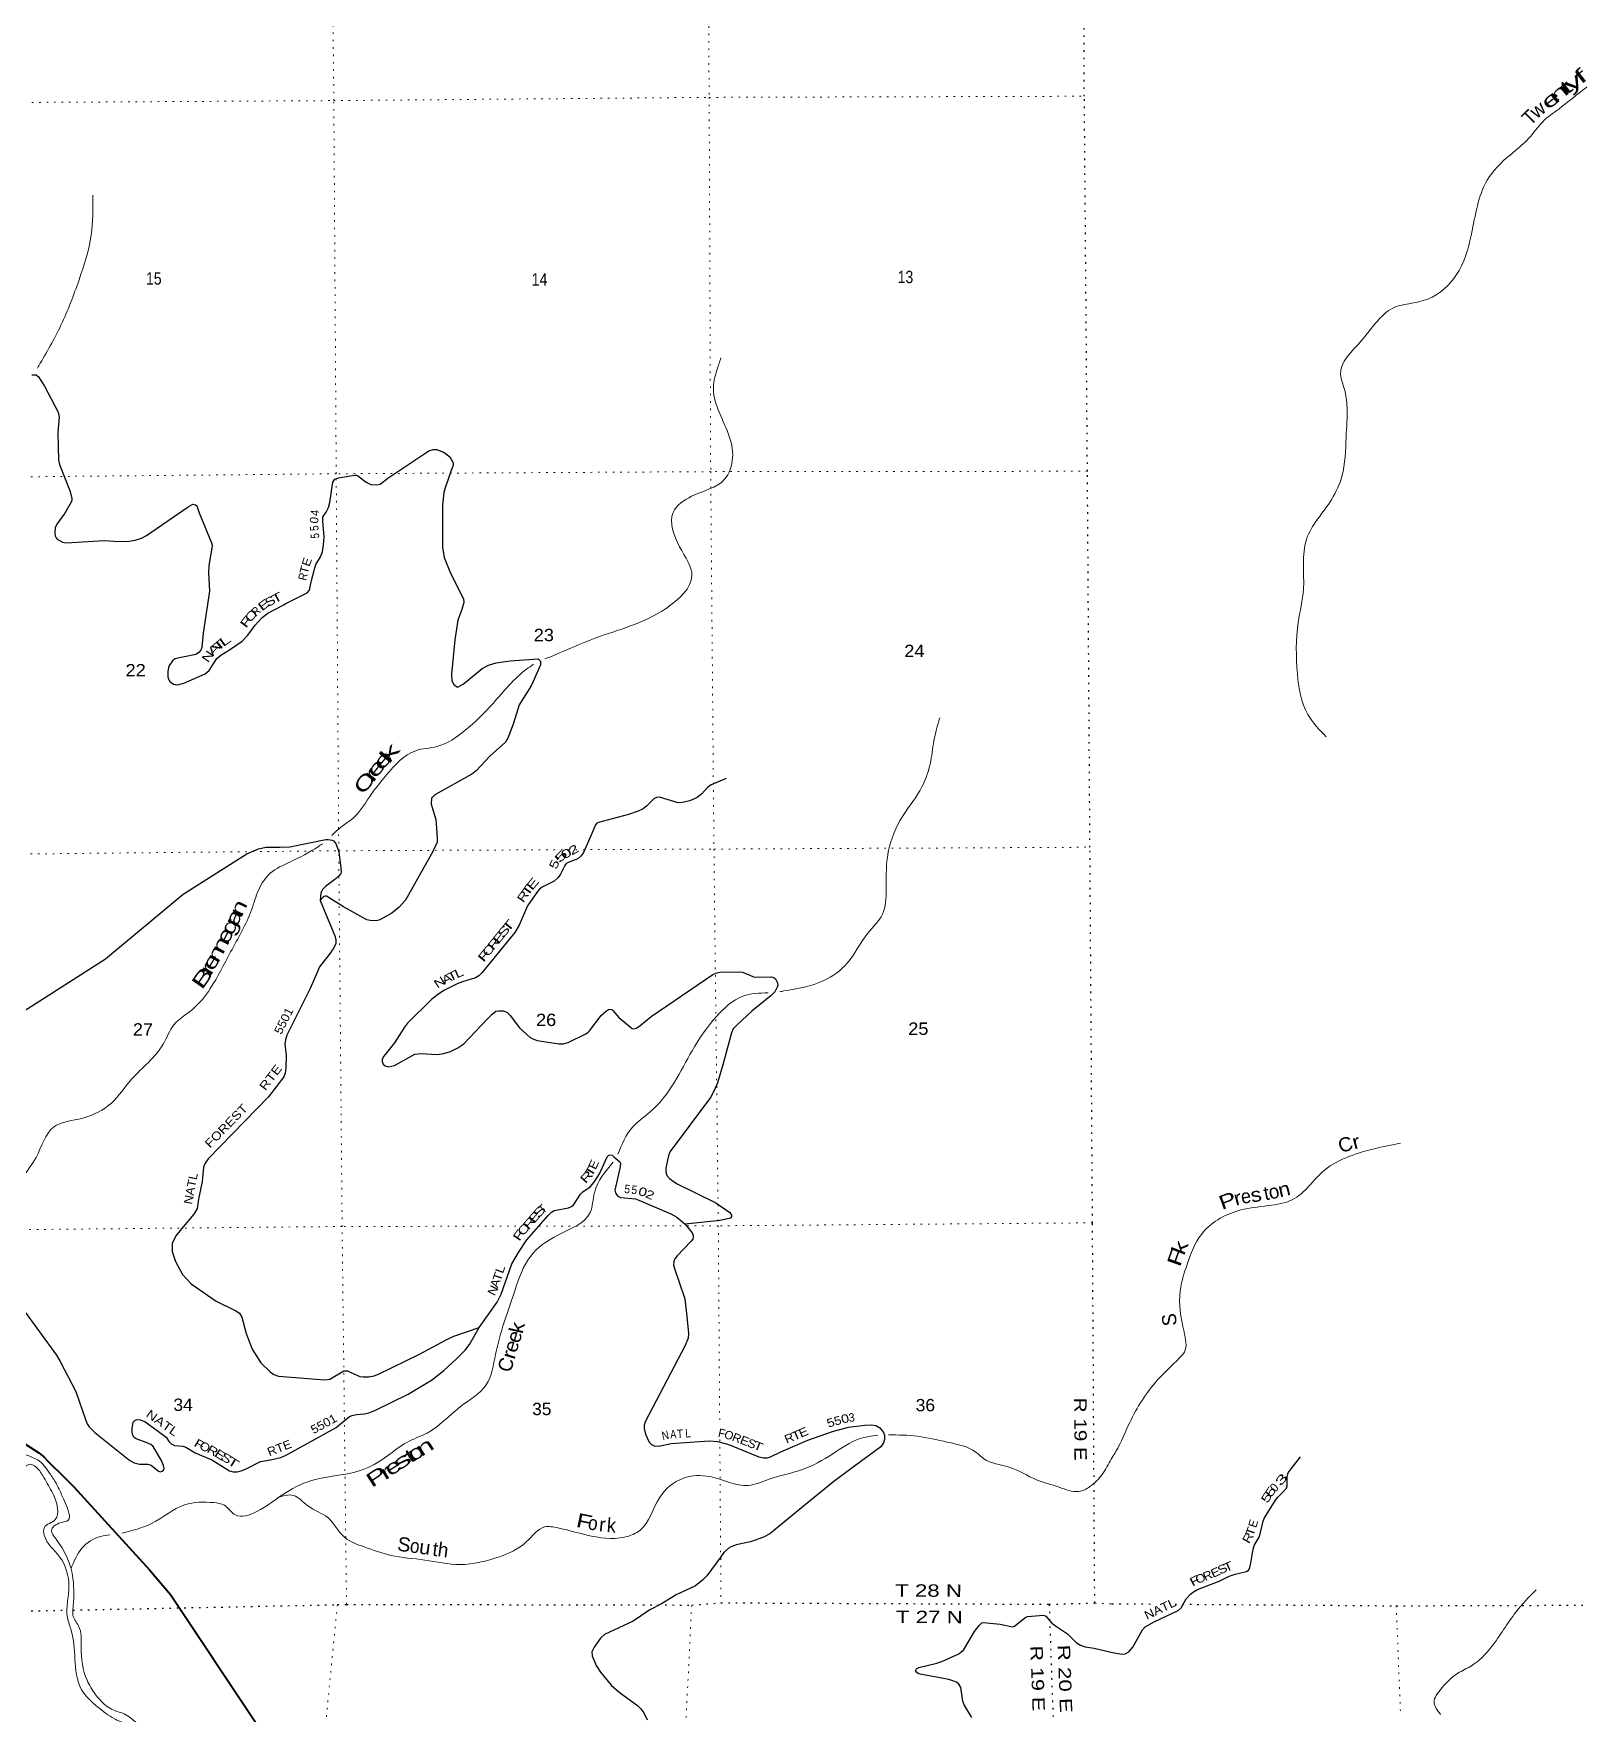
# Model space of a CAD drawing. Header units: feet. Extents: x -3 to 248627, y 0 to 184934.
# Drawn here: x 139151 to 161057, y 138218 to 162032 of the extents above; entities that cross this region are included whole.
import ezdxf
from ezdxf.enums import TextEntityAlignment as Align

# ---------------------------------------------------------------- set-up
doc = ezdxf.new("R2010")
doc.units = ezdxf.units.FT
doc.header["$LTSCALE"] = 70
doc.linetypes.add('DOTTED', pattern=[1.5, 0.3, -1.2])
for name, color, linetype, lineweight in [('26', 7, 'Continuous', 40), ('29', 7, 'Continuous', 25), ('30', 7, 'Continuous', 35), ('39', 7, 'Continuous', 13), ('6', 7, 'DOTTED', 25), ('7', 7, 'DOTTED', 13)]:
    doc.layers.add(name, color=color, linetype=linetype, lineweight=lineweight)
doc.layers.add('41', color=7, linetype='Continuous')

msp = doc.modelspace()

# ---------------------------------------------------------------- linework, layer by layer
at = {"layer": '26'}
msp.add_lwpolyline([(139014.43, 142059.74), (139225.29, 141925.79), (139295.22, 141868.53), (139358.47, 141800.44), (139578.15, 141582.25), (139719.66, 141440.13), (140792.29, 140268.52), (141091.13, 139918.86), (142294.03, 138107.56)], dxfattribs=at)
at = {"layer": '29'}
for points in [[(139127.9, 157197.73), (139187.76, 157196.57), (139218.42, 157170.81), (139304.3, 157035.13), (139497.31, 156669.43), (139512.33, 156598.36), (139496.92, 156383.58), (139504.01, 155987.65), (139516.71, 155928.91), (139669.85, 155546.55), (139695.42, 155447.73), (139695.42, 155422.75), (139685.79, 155395.8), (139591.6, 155237.47), (139479.04, 155079.92), (139457.98, 155028.26), (139451.3, 154952.23), (139456.85, 154916.14), (139470.72, 154886.99), (139487.36, 154868.95), (139526.2, 154843.97), (139559.49, 154827.31), (139616.97, 154817.1), (140149.62, 154848.69), (140358.2, 154835.49), (140505.47, 154842.58), (140591.46, 154856.46), (140678.21, 154884.24), (140752.36, 154920.31), (141339.9, 155328.29), (141407.05, 155367.24), (141443.73, 155357.92), (141462.54, 155339.48), (141499.31, 155241.94), (141673.38, 154816.21), (141681.69, 154784.29), (141677.99, 154741.18), (141634.54, 154496.98), (141628.28, 154394.24), (141643.64, 154130.75), (141552.96, 153537.65), (141533.5, 153334.06), (141523.57, 153296.38), (141498.6, 153268.62), (141459.76, 153240.86), (141428.61, 153229.93), (141150.77, 153173.72), (141118.55, 153146.48), (141067.9, 153071.91), (141051.97, 152999.35), (141051.8, 152918.69), (141063.07, 152885.54), (141082.48, 152852.23), (141135.3, 152813.17), (141190.67, 152805.04), (141281.41, 152827.28), (141582.32, 152960.32), (141637.31, 153010.46), (141749.9, 153178.05), (141803.76, 153224.2), (141926.69, 153301.3), (142107.49, 153424.61), (142186.58, 153508.74), (142292.97, 153652.65), (142391.87, 153758.57), (142471.2, 153820.21), (142695.35, 153940.34)], [(142695.35, 153940.34), (142718.02, 153952.49), (143028.66, 154107.8), (143060.42, 154145.81), (143071.52, 154193), (143088.56, 154283.77), (143130.6, 154445.4), (143151.97, 154512.23), (143216.59, 154617.71), (143243.51, 154691.28), (143260.16, 154788.44), (143269.07, 154904.29), (143250.26, 155123.45), (143251.84, 155179.85), (143265.7, 155206.22), (143298.74, 155250.95), (143332.29, 155318.64), (143349.13, 155386.53), (143391.51, 155679.01), (143421.05, 155716.99), (143470.91, 155738.49), (143696.86, 155777.88), (143726.21, 155776.67), (143748.4, 155766.96), (143866.46, 155677.58), (143931.49, 155644.82), (144009.23, 155639.31), (144064.65, 155650.37), (144170.37, 155732.15), (144754.64, 156118.75), (144813.66, 156138.93), (144863.59, 156138.93), (144971.33, 156097.62), (145052.23, 156033.45), (145097.44, 155950.41), (145096.62, 155916.86), (145064.91, 155829.18), (144981.66, 155598.53), (144963.46, 155528.23), (144946.68, 155354.47), (144948.27, 154754.6), (144969.01, 154609.39), (145061.1, 154389.8), (145242.06, 154025.96), (145246.43, 153970.93), (145221.94, 153874.7), (145163.74, 153722.91), (145121.2, 153442.5), (145075.28, 152954.71), (145079.98, 152863.32), (145105.19, 152808.17), (145157.66, 152774.49), (145237.38, 152814.04), (145507.09, 153037.23), (145595.97, 153085.4), (145706.94, 153118.71), (145906.48, 153147.48), (146302.91, 153175.15), (146333.89, 153140.92), (146334.09, 153087.02), (146230.5, 152850.65)], [(146230.5, 152850.65), (146203.6, 152789.28), (146032.65, 152521.17), (145953.77, 152262.4), (145878.93, 152061.07), (145840.95, 151993.09), (145619, 151796.75), (145421.26, 151586.64), (145362.94, 151539.2), (144838.42, 151246.36), (144791.47, 151197.76), (144785.95, 151116.79), (144850.84, 150898.28), (144872.16, 150638.89), (144869.15, 150575.95), (144810.5, 150444.78), (144420.45, 149754.91), (144330.97, 149654.33), (144226.4, 149571.02), (144059.11, 149476.67), (144023.53, 149464.72), (143964.79, 149460.02), (143921.84, 149464.72), (143874.88, 149477.55), (143543.92, 149660.14), (143317.66, 149803.93), (143300.64, 149809.74), (143282.95, 149810.85), (143268.58, 149807.53), (143254.61, 149798.68), (143212.13, 149750.12)], [(148967.64, 151477.1), (148753.07, 151386.64), (148700.74, 151348.57), (148622.69, 151258.95), (148556.21, 151209.66), (148450.69, 151161.79), (148342.72, 151136.23), (148284.24, 151134.03), (148023.48, 151211.76), (147977.07, 151209.63), (147943.03, 151192.33), (147842.33, 151088.99), (147787.67, 151050.75), (147718.32, 151014.66), (147583.34, 150968.61), (147155.92, 150855.96), (147132.98, 150845.33), (147113.56, 150823.12), (147046.12, 150665.2), (146944.34, 150427.54), (146911.05, 150383.13), (146863.86, 150340.57), (146725.18, 150288.74), (146700.21, 150274.86), (146680.68, 150247.43), (146619.76, 150122.19), (146582.72, 150070.93), (146528.22, 150025.03), (146359.95, 149938.99), (146322.93, 149908.44), (146292.42, 149877.9), (146152.89, 149674.4), (146031.64, 149399.05), (145969.29, 149297.42), (145501.78, 148723.1), (145460.17, 148681.46), (145412.31, 148655.54), (145229.92, 148598.18), (145154.89, 148569.41), (144966.37, 148474.64), (144874.83, 148414.97), (144788.98, 148346.9), (144450.38, 148013.83), (144405.18, 147955.04), (144267.71, 147733.7), (144113.8, 147544.34), (144092.51, 147503.06), (144092.51, 147469.75), (144106.39, 147430.88), (144135.6, 147405.74), (144178.51, 147394.8), (144222.9, 147400.35), (144267.76, 147413.63), (144552.31, 147572.6), (144641.79, 147583.56), (144864.97, 147568.91), (144966.37, 147583.56), (145057.91, 147611.32), (145163.33, 147661.29), (145247.85, 147717.18), (145407.98, 147890.52), (145587.75, 148077.49)], [(138832.79, 148066.51), (140172.58, 148924.64), (141273.2, 149837.81), (142171.71, 150411.99), (142339.14, 150482.77), (142444.57, 150506.55), (142645.49, 150503.14), (142783.02, 150512.1), (143290.69, 150613.11), (143327.44, 150613.31), (143382.23, 150606.48), (143403.44, 150595.42), (143432.34, 150558.41), (143475.92, 150440.25), (143511.42, 150168.99), (143511.76, 150151.44), (143504.29, 150134.57), (143477.49, 150097.26), (143440.65, 150061.31), (143289.8, 149946.47), (143245.37, 149903.74), (143231, 149878.31), (143220.85, 149852.91), (143212.13, 149750.12)], [(143212.13, 149750.12), (143418.87, 149249.75), (143432.22, 149194.91), (143432.22, 149133.84), (143398.93, 149067.22), (143342.09, 148982.96), (143204.74, 148811.83), (143163.05, 148720.78), (143069.61, 148504.08), (142738.69, 147840.25), (142722.04, 147776.41), (142712.89, 147714.02), (142728.96, 147553.2), (142727.59, 147379.44), (142716.49, 147304.5), (142696.69, 147252.8), (142477.89, 146965.91), (141623.48, 146091.41), (141584.65, 146030.34), (141560.64, 145972.76), (141539.17, 145769.15), (141490.27, 145516.84), (141468.13, 145383.55), (141422.79, 145306.54), (141247.08, 145098.76), (141168.52, 145000.47), (141115.44, 144891.59), (141113.04, 144778.39), (141160.78, 144634.55), (141262.85, 144450.83), (141383.22, 144317.59), (141739.04, 144070.92), (142017.41, 143937.28), (142067.34, 143903.97), (142100.59, 143846.48), (142163.66, 143613.85), (142250.43, 143393.19), (142373.31, 143200.07), (142505.65, 143073.97), (142555.59, 143035.1), (142624.17, 143012.34), (143276.86, 142957.38), (143348.16, 142968.09), (143548.73, 143087.85), (143598.66, 143087.85), (143635.46, 143068.72), (143776.55, 143004.26), (143820.59, 142999.02), (143903.82, 142999.02), (143975.95, 143015.68), (144040.64, 143038.14), (144622.22, 143320.03), (145007.92, 143532), (145105.93, 143576.4), (145465.1, 143698.16)], [(145587.75, 148077.49), (145649.28, 148141.49), (145701.51, 148181.78), (145745.89, 148187.33), (145804.15, 148184.56), (145857.37, 148166.54), (145906.79, 148120.71), (146036.52, 147945.59), (146186.52, 147810.8), (146225.82, 147790.37), (146289.62, 147768.16), (146596.48, 147719.89), (146655.81, 147719.58), (146725.16, 147739.01), (146975.45, 147860.06), (147010.89, 147886.13), (147030.31, 147902.79), (147192.61, 148118.74), (147268.89, 148188.71), (147296.63, 148205.37), (147319.72, 148209.09), (147343.79, 148205.37), (147360.43, 148191.49), (147443.44, 148092.05), (147635.77, 147937.71), (147665.59, 147933.32), (147690.56, 147938.88), (147741.53, 147973.41), (147904.19, 148104.51), (148776.37, 148700.47), (148819.61, 148721.69), (148875.1, 148732.79), (149140.59, 148739.77), (149199.67, 148732.79), (149303.5, 148693.73), (149355.02, 148668.95), (149392.04, 148664.77), (149608.4, 148669.8), (149640.76, 148657.84), (149665.72, 148638.41), (149695.68, 148582.45), (149696.24, 148541.25), (149676.82, 148494.06), (149654.63, 148457.97), (149603.78, 148402), (149328.03, 148180.75), (149121.99, 147990.22), (149066.51, 147929.14), (149039.31, 147876.78), (148920.82, 147422.19), (148841.8, 147164.36), (148797.41, 147056.1), (148744.34, 146958.74), (148170.88, 146193.84), (148148.26, 146138.65), (148109.42, 145955.43), (148110.41, 145905.13), (148123.28, 145854.1), (148162.12, 145809.69), (148260.82, 145738.13), (148817.38, 145464.07), (149019.47, 145330.01), (149041.52, 145293.36), (149041.52, 145271.15), (149026.53, 145247.57), (148880.65, 145215.34), (148384.05, 145164.27)], [(145465.1, 143698.16), (145721.06, 144058.04), (145779.13, 144173.25), (145926.58, 144602.42), (146023.25, 144761.75), (146142.71, 144941.61), (146439.37, 145283.63), (146489.31, 145332.22), (146528.21, 145357.65), (146730.14, 145394.69), (146775.04, 145412.72), (146808.33, 145443.25), (146848.93, 145509.08), (146902.01, 145590.34), (146935.94, 145620.92), (147040.96, 145694.94), (147096.84, 145756.94), (147168.92, 145875.89), (147280.09, 146116.99), (147302.13, 146140.02), (147332.64, 146145.57), (147352.06, 146140.02), (147376.27, 146118.33), (147457.48, 146048.41), (147468.58, 146028.98), (147464.23, 145976.63), (147390.27, 145645.46), (147396.45, 145607.04), (147410.32, 145582.05), (147429.74, 145559.84), (147467.74, 145541.87), (147679.41, 145520.98), (147728.74, 145503.24), (148184.05, 145312.31), (148267.53, 145264.21), (148384.05, 145164.27)], [(148384.05, 145164.27), (148486.08, 145040.74), (148500.65, 145008.9), (148500.65, 144978.36), (148495.1, 144953.38), (148467.6, 144917.69), (148269.79, 144713.62), (148239.88, 144673), (148226.01, 144636.92), (148220.46, 144589.73), (148231.94, 144537.96), (148298.55, 144341.61), (148381.68, 144107.25), (148408.89, 143858.01), (148433.98, 143616.8), (148428.52, 143547.36), (148386.06, 143445.02), (147816.61, 142364.12), (147804.35, 142314.84), (147801.58, 142270.43), (147820.86, 142187.04), (147876.48, 142073.33), (147906.99, 142042.8), (147945.17, 142023.7), (148009.64, 142017.82), (148185.24, 142055.23), (148725.36, 142092.77), (148844.19, 142082.55), (148972.26, 142053.9), (149059.45, 142017.11), (149427.22, 141869.31), (149500.38, 141854.16), (149546.51, 141855.43), (149593.67, 141866.53), (149739.81, 141936.01), (150122.46, 142102.4), (150473.07, 142224.63), (150699.26, 142287.59), (150930.81, 142317.63), (151025.13, 142320.4), (151085.7, 142313.11), (151144.42, 142275.99), (151197.2, 142212.01), (151208.22, 142176.05), (151208.22, 142112.21), (151194.35, 142067.79), (151155.69, 142008.11), (150732.78, 141698.24), (150492.59, 141517.74), (150083.98, 141185.93), (149586.15, 140778.39), (149496.58, 140729.78), (149313.08, 140661.85), (149108.2, 140618.74), (149013.51, 140581.17), (148930.66, 140513.26), (148888.95, 140448.58), (148692.08, 140180.14), (148631.05, 140119.07), (148531.39, 140040.99), (148256.51, 139910.33), (148049.66, 139786.66), (147886.46, 139697.82), (147650, 139539.52), (147243.59, 139350.66), (147182.95, 139300.16), (147093.58, 139169.41), (147060.89, 139105.85), (147065.06, 139048.23), (147121.92, 138911.53), (147182.95, 138815.76), (147338.31, 138632.55), (147410.43, 138567.31), (147468.53, 138520.41), (147709.23, 138344.6), (147757.2, 138296.66), (147798.74, 138239.16), (147844.62, 138143.41)], [(138994.91, 143970.23), (139474.24, 143306.57), (139526.23, 143218.3), (139751.31, 142791.08), (139886.57, 142396.39), (139911.84, 142332.77), (139939.58, 142293.91), (139970.1, 142257.82), (140017.17, 142211), (140513.18, 141813.31), (140577.64, 141784.53), (140654.06, 141764.95), (140771.83, 141762.32), (140816.61, 141747.08), (140919.89, 141661.96), (140949.37, 141656.83), (140971.56, 141662.38), (140990.98, 141679.04), (140999.55, 141701.32), (140993.76, 141745.66), (140964.04, 141815.57), (140847.31, 142013.23), (140813.44, 142039.91), (140748.39, 142070.23), (140605.47, 142120.57), (140572.09, 142148.17), (140552.67, 142189.81), (140547.12, 142223.12), (140547.51, 142266.72), (140560.99, 142356.37), (140586.1, 142384.01), (140616.48, 142398.01), (140660.86, 142392.46), (140726.61, 142365.84), (140993.76, 142175.93), (141028, 142144.59), (141074.21, 142078.78), (141099.3, 142052.98), (141149.11, 142028.81), (141268.06, 142019.1), (141307.23, 142003.83), (141441.59, 141924.9), (141679.35, 141823.54), (141925.87, 141669.33), (141978.1, 141652.57), (142036.83, 141655.45), (142095.09, 141669.33), (142171.86, 141701.58), (142366.99, 141800.93), (142508.58, 141823.39), (142648.83, 141857.2), (142719.27, 141885.85), (143439.01, 142282.91), (143501.57, 142334.16), (143626.41, 142436.87), (143665.25, 142453.53), (143729.26, 142466.12), (143842.79, 142478.51), (143901.05, 142492.39), (143989.01, 142526.11), (144461.06, 142754.13), (144788.78, 142951.81), (144965.82, 143089.3), (145143.86, 143257.16), (145268.7, 143379.31), (145327.86, 143458.71), (145465.1, 143698.16)], [(154440.51, 139094.85), (154573.46, 139072.12), (154619.9, 139075.06), (154671.35, 139103.42), (154727.46, 139170.31), (154864.14, 139416.62), (154905.22, 139458.51), (155033.67, 139530.39), (155372.94, 139692.53), (155414.95, 139726.02), (155486.25, 139857.24), (155546.97, 139923.82), (155587.76, 139953.75), (155647.67, 139987.05), (155951.34, 140103.72), (156095.07, 140177.09), (156180.57, 140206.81), (156338.96, 140245.09), (156370.92, 140268.04), (156387.24, 140300.69), (156408.18, 140388.36), (156433.17, 140561.51), (156449.78, 140610.9), (156518.27, 140729.03), (156539.52, 140793.21), (156576.97, 140956.71), (156596.63, 141005.45), (156748.91, 141251.72), (156789.16, 141300.07), (156854.85, 141364.87), (156906.63, 141423.15), (156916.38, 141455.8), (156915.57, 141590.56), (156931.1, 141640.83), (156972.99, 141699.56), (157104.14, 141867.38)], [(152448.07, 138174.19), (152338.22, 138354.84), (152317.89, 138406.32), (152291.06, 138597.76), (152262.4, 138645.06), (152229.11, 138672.82), (152179.18, 138695.02), (152121.25, 138714.16), (151691.44, 138790.7), (151663.19, 138814.39), (151650.78, 138836.43), (151663.19, 138861.58), (151696.27, 138883.37), (151950.02, 138943.27), (152023.83, 138967.07), (152262.4, 139078.1), (152298.47, 139103.09), (152328.4, 139129.73), (152487.38, 139393.64), (152550.91, 139477.84), (152589.75, 139513.93), (152612.05, 139518.17), (152848.78, 139497.32), (153025.29, 139458.41), (153053.56, 139467.97), (153200.06, 139586.1), (153238.18, 139605.42), (153463.6, 139622.19), (153485.8, 139615.25), (153494.12, 139609.7), (153582.9, 139512.54), (153648.8, 139462.19), (153802.4, 139359.65), (153929.66, 139232.17), (153988.82, 139197.18), (154054.5, 139173.88), (154179.73, 139155.56), (154440.51, 139094.85)]]:
    msp.add_lwpolyline(points, dxfattribs=at)
at = {"layer": '39'}
for points in [[(174965.29, 168679.01), (175004.21, 168628.97), (175176.08, 167693.08), (175387.37, 166863.74), (175580.88, 166460.33), (175701.86, 166065.7), (175968.81, 165546.57), (176143.38, 164872.96), (176218.57, 164145.83), (175991.63, 163266.25), (175598.86, 162735.33), (175086.86, 162183.37), (174803.13, 161859.23), (174320.21, 161387.7), (173575.62, 160971.17), (173060.43, 160695.67), (172495.53, 160684.99), (172280.55, 160572.06), (171790.16, 160354.84), (171375.19, 160213.57), (170799.73, 160156.58), (170449.98, 160274.97), (169564.15, 160634.63), (168997.95, 160888.29), (168899.12, 160889.24), (168671.85, 160758.27), (168189.47, 160534.92), (167764.96, 160641.93), (167404.37, 160687.79), (166793.41, 160514.11), (166382.39, 160169.01), (166095.19, 159899.38), (165721.86, 159882.81), (165355.55, 159961.01), (164760.38, 160144.33), (164529.54, 160253.5), (164153.3, 160345.92), (163793.67, 160484.59), (163382.95, 160559.18), (163071.52, 160677.2), (162624.84, 161175.88), (162321.79, 161519.81), (161961.47, 161591.9), (161163.44, 161272.73), (160764.89, 160963.83), (160539.14, 160784.41), (160336.96, 160544.23), (160123.18, 160352.59), (159774.56, 159994.77), (159538.87, 159244.42), (159353.49, 158677.19), (158970.35, 158297.52), (158709.31, 158217.31), (158450.52, 158159.28), (157973.64, 157687.69), (157672.13, 157204.32), (157728.43, 156991.91), (157764.15, 156739.34), (157751.68, 156313.71), (157691.51, 155761.42), (157546.93, 155433.92), (157188.03, 154862.32), (157146.55, 154166.58), (157073.01, 153687.06), (157061.49, 152962.79), (157208.83, 152386.29), (157469.77, 152066.98)], [(139207.21, 157293.94), (139225.44, 157325.47), (139539.05, 157901.65), (139796.07, 158544.23), (139966.36, 159176.43), (139991.56, 159741.55)], [(146397.13, 153172.31), (146532.58, 153227.15), (147109.02, 153467.2), (148114.76, 153888.29), (148481.02, 154353.66), (148306.81, 154760.71), (148215.16, 155246.74), (148476.95, 155477.66), (148942.45, 155717.34), (149056.87, 156020.43), (148853.93, 156701.83), (148784.75, 157032.55), (148834.75, 157264.78), (148890.91, 157438.52)], [(123470.61, 153280.82), (123677.33, 153293.98), (123840.84, 153219.86), (123889.42, 153125.18), (123915.91, 152981.99), (124071.38, 152893.72), (124373.93, 152894.73), (124575.64, 152895.41), (124672.52, 152861.42), (124876.56, 152684.52), (125114.86, 152523.88), (125260.34, 152387.14), (125422.35, 152032.52), (125561.88, 151835.22), (125727.43, 151753.04), (126002.04, 151592.52), (126119.24, 151475.87), (126210.25, 151340.97), (126315.26, 151274.72), (126610.06, 151102.16), (126943.48, 150768.29), (127068.72, 150669.83), (127195.84, 150646.04), (127462.24, 150562.17), (127809.45, 150405.93), (128142.69, 150174.98), (128492.12, 149907.75), (128730.28, 149829.85), (128924.04, 149759.87), (129136.09, 149615.28), (129419, 149327.65), (129689.65, 149128.78), (129869.28, 149064.8), (130032.63, 149081.49), (130169.9, 149021.41), (130384.12, 148796.11), (130406.62, 148622.64), (130495.52, 148540.2), (130528.12, 148358.69), (130512.39, 148136.66), (130567.04, 148031.91), (130714.38, 147977.91), (130910.43, 147760.63), (130993.18, 147730.63), (131301.64, 147814.4), (131479.05, 147863.43), (131606.16, 147843.67), (131902.58, 147889.06), (132195.01, 147912.24), (132403.03, 147871.35), (132529.03, 147802.79), (132629.44, 147491.93), (132852.32, 146939.75), (133228.41, 146436.51), (133549.53, 146209.55), (133854.09, 146216.62), (134255.22, 146361.24), (134535.77, 146259.26), (134663.3, 146009.45), (134954.57, 145564.45), (135126.15, 145488.34), (135203.19, 145272.68), (135256.11, 145010.51), (135320.88, 144891.67), (135486.45, 144797.38), (135686.31, 144701.18), (136001.12, 144617.48), (136086.05, 144496.68), (136068.3, 144278.68), (136110.88, 144153.71), (136379.37, 144031.51), (136785.15, 143839.14), (136785.4, 143699.9), (136747.31, 143570.62), (136767.72, 143441.54), (136880.82, 143363.21), (137017.95, 143377.8), (137135.11, 143283.34), (137397.82, 143009.78), (137850.25, 142676.3), (138492.68, 142121.48), (138761.62, 141747.04), (138808.13, 141686.65), (138866.55, 141727.21), (138938.94, 141846.51), (139011.47, 141895.19), (139125.55, 141863.6), (139209.56, 141823.79), (139377.56, 141638.02), (139470.41, 141492.06), (139549.03, 141327.91)], [(143375.36, 150668.38), (143517.49, 150797.5), (143674.61, 150911.03), (143906.02, 151210.47), (144149.51, 151526.09), (144566.41, 151872.56), (144870.88, 151932.1), (145261.77, 152157.4), (145666.49, 152546.21), (146137.6, 153028.07), (146236.87, 153096.22)], [(140445.29, 138092.85), (140297.08, 138156.11), (140062.86, 138322.86), (139832.41, 138568.25), (139736.81, 139005.83), (139685.66, 139405.22), (139630.86, 139590.69), (139630.48, 139798.55), (139652.24, 140034.72), (139520.37, 140452.01), (139301.98, 140755.99), (139303.79, 140866.99), (139458.9, 140978.5), (139490.89, 141133.99), (139407.75, 141375.87), (139280.3, 141602.64), (139183.03, 141726.48), (139106.51, 141762.32), (138955.45, 141640.73), (138800.27, 141569.58), (138650.9, 141627.61), (138579.97, 141811.01), (138416.25, 142000.15), (137666.81, 142611.11), (137212.28, 142997.05), (137141.46, 143119.91), (137068.77, 143162.04), (136838.7, 143227.87), (136660.84, 143429.07), (136650.46, 143590.47), (136672.32, 143772.17), (136530.97, 143854.43), (136191.9, 143968.32), (135965.61, 144177.44), (135977.37, 144369.19), (135910.52, 144524.35), (135700.67, 144570.06), (135496.76, 144670.28), (135226.17, 144836.87), (135185.65, 144937.63), (135126.77, 145151.34), (134973.08, 145364.73), (134815.48, 145513.54), (134675.82, 145779.45), (134463.39, 146135.92), (134311.93, 146234.29), (134057.9, 146166.85), (133886.62, 146073.45), (133648.6, 146082.74), (133323.59, 146228.97), (132929.62, 146582.82), (132686.74, 147038.07), (132530.46, 147574.34), (132479.75, 147727.53), (132435.29, 147777.83), (132209.32, 147811.38), (131697.07, 147763.26), (131273.68, 147658.92), (130967.19, 147603.41), (130765.18, 147772.25), (130415.87, 147972.88), (130357.03, 148164.39), (130388.87, 148400.6), (130314.04, 148509.32), (130255.21, 148694.78), (130238.89, 148793.61), (130119.66, 148916.31), (130022.9, 148885.72), (129920.12, 148836.94), (129726.19, 148999.75), (129399.04, 149210.54), (129261.64, 149345.29), (129101.99, 149512.25), (128799.14, 149674.69), (128560.94, 149776.81), (127934.88, 150204.55), (127419.99, 150503.51), (127046.73, 150560.78), (126800.26, 150777.9), (126414.37, 151123.71), (126153.94, 151249.97), (126081.12, 151362.73), (125933.62, 151507.53), (125584.41, 151649.64), (125406.68, 151774.16), (125276.96, 152118.81), (125191.92, 152302.16), (125040.34, 152467.13), (124808.19, 152569.27), (124717.15, 152718.3), (124575.93, 152735.99)], [(149728.05, 148458.01), (149782.63, 148467.49), (150349.15, 148614.68), (150681.51, 148864.01), (150975.23, 149288.77), (151180.48, 149555.83), (151234.31, 149905.12), (151251.62, 150365.28), (151432.21, 150886.53), (151715.83, 151315.29), (151856.36, 151683.03), (151910.22, 152012.15), (151992.32, 152337.32)], [(138378.26, 145140.02), (138680.67, 145221.75), (138823.3, 145541.07), (139185.34, 146109.34), (139434.67, 146537.98), (139849.95, 146666.51), (140252.97, 146879.74), (140540.79, 147217.71), (140987.67, 147713.61), (141140.47, 147988.57), (141412.36, 148215.5), (141653.88, 148500.84), (141943.39, 149020.43), (142238.81, 149616.73), (142341.16, 149901.61), (142506.13, 150136.25), (142784.2, 150294.58), (143183.18, 150511.84), (143245.75, 150554.31)], [(147432.52, 146155.61), (147637.99, 146537.17), (147887.71, 146753.93), (148233.87, 147176.85), (148483.18, 147621.64), (148827.21, 148105.09), (149201.86, 148392.9), (149562.11, 148442.5)], [(158523.74, 146312.16), (157791.58, 146121.5), (157446.68, 145929.11), (156988.5, 145509.8), (156650.78, 145426.3), (156224.44, 145355.76), (155700.55, 145019.82), (155498.47, 144594), (155399.82, 144221.67), (155454.3, 143638), (155459.41, 143351.43), (155392, 143269.35), (155076.06, 142951.57), (154684.6, 142352.04), (154527.79, 142012.55), (154423.12, 141835.94)], [(140402.27, 140787.33), (140822.53, 140922.52), (141294.03, 141188.45), (141703.44, 141218.07), (141854.78, 141182.26), (142010.35, 141043.54), (142306.77, 141088.92), (142729.85, 141362.77), (143147.04, 141547.8), (143780.17, 141673.01), (144165.04, 141880.14), (144439.01, 142072.76), (144729.23, 142204.9), (145194.49, 142573.73), (145565.05, 142889.78), (145697.4, 143318.04), (145970.08, 144220.99), (146191.06, 144708.07), (146587.87, 145012.09), (147039.11, 145330.43), (147099.11, 145611.13), (147366.29, 146042.51)], [(142600.44, 141285.6), (142834.81, 141320.74), (143038.8, 141172.09), (143319.48, 141005.54), (143560.01, 140725.84), (143836.59, 140591.56), (144214, 140471.74), (144694.18, 140404.74), (145192.5, 140341.83), (145755.06, 140452.68), (146133.88, 140661.8), (146395.71, 140874.57), (146581.3, 140861.06), (146992.96, 140759.52), (147527.54, 140729.02), (147749.23, 140828.64), (148020.69, 141287.64), (148359.06, 141563.22), (148738.22, 141586.68), (149277, 141461.35), (149575.36, 141551.14), (150035, 141683.85), (150478.34, 141911.34), (150851.11, 142120.44), (151116.34, 142175.63)], [(151265.95, 142178.45), (151678.03, 142159.53), (152097.72, 142076.18), (152507.45, 141930.24), (152616.54, 141839.79), (152975.78, 141721.93), (153365.4, 141541.62), (153684.28, 141437.75), (153962.75, 141376.12), (154121.97, 141445.27), (154295.12, 141619.39), (154423.12, 141835.94)], [(139549.03, 141327.91), (139601.7, 141207.01), (139640.45, 140969.01), (139533.61, 140934.35), (139404.73, 140818.89), (139459.38, 140716.16), (139708.51, 140145.9), (139709.34, 139691.86), (139709.46, 139625.26), (139788.4, 139472.16), (139825.26, 139169.58), (139908.81, 138701.69), (140026.16, 138504.32), (140296.86, 138273.16), (140434.11, 138225.18), (140611.09, 138097.27)], [(139683.74, 140289.67), (139834.81, 140572.12), (140104.79, 140740.52), (140229.5, 140760.87)], [(159089.5, 138218.31), (158998.56, 138387.78), (159101.45, 138584.52), (159333.63, 138800.2), (159528.38, 138907.28), (159807.45, 139170.93), (160157.49, 139665.94), (160443.17, 139984)]]:
    msp.add_spline(points, degree=3, dxfattribs=at)
at = {"layer": '6'}
for p, q in [((153542.07, 139778.48), (153597.84, 138182.03)), ((154431.78, 139786.24), (155013.13, 139782.02))]:
    msp.add_line(p, q, dxfattribs=at)
for points in [[(154189.51, 139796.79), (154157.53, 145182.71), (154121.62, 150504.03), (154085.71, 155831.41), (154041.76, 161144.64), (154026, 166476.12), (154007.75, 169858.21)], [(139711.3, 139696.27), (143456.86, 139773), (143585.94, 139777.47), (148477.3, 139767.6), (148892.75, 139799.26), (153542.07, 139778.48), (154189.51, 139796.79), (154431.78, 139786.24)], [(155327.35, 139779.74), (158462.04, 139756.98), (163502.96, 139772.83), (168571.89, 139766.21), (173615.09, 139808.27), (178678.22, 139825.92), (183726.93, 139815.47), (185323.96, 139814.2)], [(123551.13, 139200.4), (126770.76, 139275.25), (127658.17, 139322.61), (132424.21, 139451.56), (132974.82, 139477.62), (138101.82, 139654.19), (138277.28, 139666.89), (139622.95, 139694.46)]]:
    msp.add_lwpolyline(points, dxfattribs=at)
at = {"layer": '7'}
for p, q in [((148876.32, 142111.34), (148892.75, 139799.26)), ((143456.86, 139773), (143292.89, 138113.91)), ((148477.3, 139767.6), (148397.88, 138147.06)), ((158462.04, 139756.98), (158522.19, 138216.25))]:
    msp.add_line(p, q, dxfattribs=at)
for points in [[(148664.67, 169820.16), (148690.98, 166442.13), (148724.85, 161128.87), (148746.6, 155825.66), (148792.64, 150478.14), (148854.79, 145140.75), (148874.84, 142319.18)], [(143585.94, 139777.47), (143523.76, 145131), (143475.75, 150454.3), (143439.81, 155795.8), (143405.99, 161082.83), (143353.98, 166387.95), (143335.71, 169780.14)], [(123431.46, 160949.97), (127479.57, 160991.21), (132784.37, 161008.96), (138077.02, 161050.88), (143405.99, 161082.83), (148724.85, 161128.87), (154041.76, 161144.64)], [(154085.71, 155831.41), (148746.6, 155825.66), (143439.81, 155795.8), (138118.94, 155743.7), (132828.33, 155691.7), (127523.56, 155661.84), (123460.74, 155629.08)], [(135250.28, 150380.45), (138162.96, 150400.2), (143475.75, 150454.3), (148792.64, 150478.14), (154121.62, 150504.03)], [(145987.36, 145135.51), (143523.76, 145131), (138219.03, 145078.95), (135254.7, 145038.52)], [(154157.53, 145182.71), (148854.79, 145140.75), (146279.15, 145136.04)]]:
    msp.add_lwpolyline(points, dxfattribs=at)

# ---------------------------------------------------------------- texts
at = {"layer": '30'}
for s, rotation, width, p in [('4', 84.395, 0.9, (143195.62, 155236.49)), ('5', 94.906, 0.85, (143188.02, 155029.99)), ('5', 94.906, 0.85, (143197.32, 154921.67)), ('E', 70.507, 1.1, (143079.01, 154527.32)), ('R', 75.42, 0.9, (143026.8, 154324.41)), ('T', 75.42, 1.15, (143047.75, 154420.3)), ('T', 28.188, 1.5, (142628.94, 153987.74)), ('O', 49.525, 1.45, (142279.42, 153746.55)), ('E', 37.847, 1.55, (142452.48, 153894.31)), ('S', 30.188, 1.35, (142533.26, 153938.21)), ('F', 53.525, 1.65, (142209.03, 153663.09)), ('T', 40.592, 1.9, (141821.86, 153324.78)), ('L', 36.095, 1.75, (141900.68, 153381.94)), ('N', 56.106, 1.35, (141667.94, 153175.25)), ('A', 49.106, 1.7, (141749.98, 153269.54)), ('2', 29.047, 1.5, (146833.32, 150417.66)), ('5', 64.061, 1.4, (146584.22, 150236.91)), ('5', 45.549, 2.05, (146666.5, 150333.21)), ('0', 29.493, 1.65, (146729.47, 150363.11)), ('E', 51.028, 1.6, (146268.66, 149948.22)), ('R', 55.563, 1.35, (146135.82, 149773.28)), ('T', 55.563, 1.65, (146198.78, 149860.85)), ('E', 50.854, 1.6, (145790.93, 149189.19)), ('S', 50.854, 1.6, (145859.57, 149273.51)), ('T', 50.854, 1.8, (145924.95, 149352.94)), ('O', 50.854, 1.4, (145645.61, 149010.67)), ('R', 50.854, 1.5, (145719, 149100.84)), ('F', 50.854, 1.75, (145579.53, 148931.01)), ('N', 33.098, 1.3, (144936.83, 148540.88)), ('A', 26.689, 1.3, (145034.17, 148587.07)), ('T', 26.689, 1.45, (145112, 148626.27)), ('L', 23.458, 1.35, (145204.5, 148669.09)), ('5501', 63.504, 1.1, (142749.27, 148018.38)), ('RTE', 52.669, 1.25, (142557.76, 147206.74)), ('FOREST', 45.666, 1.2, (141923.41, 146514.46)), ('T', 58.785, 1.55, (147092.74, 145884.29)), ('E', 65.246, 1.2, (147142.04, 145984.31)), ('NATL', 79.032, 1.1, (141437.36, 145658.81)), ('R', 47.972, 1.55, (147032.3, 145795.08)), ('5', 354.364, 0.9, (147558.4, 145601.55)), ('5', 354.364, 0.9, (147658.28, 145590.86)), ('0', 340.22, 1.35, (147764.13, 145565.69)), ('2', 337.25, 1.3, (147863.57, 145526.74)), ('E', 49.062, 1.65, (146298.43, 145229.91)), ('S', 49.062, 1.65, (146364.13, 145303.71)), ('F', 56.409, 1.55, (146075.64, 144975.39)), ('O', 49.062, 1.45, (146142.06, 145053.25)), ('R', 49.062, 1.55, (146221.02, 145141.08)), ('L', 71.039, 1.2, (145820.14, 144507.3)), ('A', 71.039, 1.1, (145750.59, 144308.15)), ('T', 71.039, 1.25, (145786.21, 144400.46)), ('N', 63.25, 1.15, (145713.54, 144198.44)), ('NATL', 324.592, 1.25, (140942.57, 142298.21)), ('5501', 28.884, 1.1, (143292.17, 142281.86)), ('5', 19.22, 1.2, (150465.89, 142296.97)), ('5', 15.555, 1.15, (150562.56, 142323.43)), ('0', 15.555, 1.25, (150666.74, 142351.2)), ('3', 7.392, 0.95, (150751.54, 142365.79)), ('N', 12.027, 0.85, (148115.78, 142113.24)), ('A', 3.976, 0.8, (148220.07, 142129.06)), ('T', 3.976, 0.9, (148315.74, 142134.47)), ('L', 3.976, 0.85, (148428.44, 142142.3)), ('R', 338.106, 1.05, (149095.95, 142078.38)), ('R', 23.501, 1.1, (149882.65, 142077.73)), ('T', 23.501, 1.35, (149983.72, 142118.53)), ('E', 23.501, 1.2, (150084.38, 142161.94)), ('F', 329.568, 1.45, (141472.71, 141993)), ('O', 331.911, 1.15, (141551.65, 141955.64)), ('R', 329.911, 1.25, (141659.61, 141902.36)), ('E', 327.972, 1.4, (141764.63, 141845.13)), ('RTE', 21.133, 1.1, (142655.97, 141938.42)), ('E', 338.106, 1.15, (149207.21, 142038.68)), ('S', 338.106, 1.15, (149308.09, 141998.14)), ('T', 338.106, 1.3, (149399.76, 141962.93)), ('S', 327.972, 1.4, (141851.24, 141798.58)), ('T', 327.972, 1.6, (141950.22, 141736.66)), ('3', 48.38, 1.95, (156877.81, 141506.31)), ('5', 58.27, 1.6, (156673.9, 141259.7)), ('5', 58.27, 1.6, (156731.08, 141344.01)), ('R', 59.895, 1.25, (156411.6, 140689.65)), ('T', 70.099, 1.25, (156454.01, 140789.54)), ('E', 24.043, 1.2, (155923.39, 140177)), ('S', 27.043, 1.25, (156025.29, 140225.79)), ('T', 23.168, 1.35, (156105.23, 140258.06)), ('F', 29.067, 1.4, (155635.5, 140060.37)), ('O', 25.017, 1.1, (155711.49, 140091.61)), ('R', 24.017, 1.1, (155813.97, 140132.21)), ('NATL', 25.544, 1.15, (155141.48, 139659.49))]:
    msp.add_text(s, height=120, rotation=rotation, dxfattribs=dict(at, width=width)).set_placement(p, align=Align.CENTER)
for s, rotation, p in [('0', 84.395, (143186.35, 155132.01)), ('R', 44.963, (142342.96, 153804.31)), ('T', 44.215, (146405.11, 145336.47)), ('F', 347.39, (148891.23, 142143.76)), ('O', 337.123, (148982.42, 142119.13)), ('0', 44.609, (156774.46, 141389.47)), ('E', 73.099, (156491.82, 140905.45))]:
    msp.add_text(s, height=120, rotation=rotation, dxfattribs=at).set_placement(p, align=Align.CENTER)
at = {"layer": '41'}
for s, rotation, width, p in [('y', 37.479, 1.85, (161025.44, 161266.77)), ('f', 37.479, 2, (161133.6, 161348.52)), ('n', 39.078, 1.9, (160823.32, 161112.31)), ('t', 39.078, 1.75, (160930, 161198.71)), ('e', 38.173, 1.75, (160711.09, 161023.3)), ('k', 50.14, 2.05, (144269.43, 151774.85)), ('e', 52.349, 1.75, (144081.01, 151568.67)), ('e', 50.572, 1.8, (144172.16, 151678.81)), ('C', 52.353, 1.55, (143915.73, 151354.03)), ('r', 52.353, 1.95, (144008.06, 151473.73)), ('a', 64.158, 1.45, (142078.5, 149469.24)), ('n', 64.158, 1.45, (142143.36, 149603.17)), ('e', 63.133, 1.4, (141948.69, 149207.87)), ('g', 63.133, 1.5, (142014.96, 149338.72)), ('n', 61.946, 1.55, (141816.15, 148951.23)), ('n', 61.946, 1.55, (141883.55, 149075.24)), ('r', 59.804, 1.65, (141697.19, 148733.34)), ('e', 59.804, 1.5, (141751.25, 148833.56)), ('B', 55.224, 1.7, (141623.22, 148596.95)), ('C', 17.522, 1.05, (157771.27, 146198.98)), ('r', 14.596, 1.2, (157916.18, 146236.61)), ('P', 19.837, 1.35, (156104.54, 145403.92)), ('r', 15.116, 1.2, (156238.8, 145438.53)), ('e', 9.513, 0.95, (156346.85, 145461.91)), ('s', 9.972, 1.15, (156490.54, 145483.68)), ('n', 13.497, 1.15, (156895.08, 145561.87)), ('F', 70.649, 1.5, (155435.48, 144661.86)), ('k', 68.396, 1.4, (155487.69, 144796.05)), ('k', 77.206, 1.15, (146097.8, 143675.71)), ('e', 73.206, 1.1, (146057.67, 143542.66)), ('r', 73.206, 1.25, (145980.76, 143287.86)), ('e', 73.206, 1.1, (146015.02, 143407.17)), ('t', 33.919, 1.55, (144541.13, 141800.96)), ('o', 29.434, 1.45, (144613.1, 141845.72)), ('n', 32.643, 1.65, (144746.41, 141926.96)), ('P', 33.019, 1.65, (144065.13, 141503.11)), ('r', 31.277, 1.7, (144192.93, 141570.57)), ('e', 31.3, 1.5, (144292.77, 141643.28)), ('s', 34.919, 1.9, (144424.19, 141730.2)), ('F', 348.346, 1.35, (146936.11, 140855.84)), ('o', 350.921, 0.9, (147064.42, 140831.06)), ('k', 355.951, 0.95, (147332.97, 140797.83)), ('S', 351.784, 1.05, (144387.69, 140527.5)), ('o', 352.329, 0.9, (144541.93, 140505.96)), ('u', 352.329, 1.05, (144684.75, 140486.73))]:
    msp.add_text(s, height=200, rotation=rotation, dxfattribs=dict(at, width=width)).set_placement(p, align=Align.CENTER)
for s, rotation, p in [('w', 38.78, (160527.3, 160877.53)), ('T', 44.954, (160419.31, 160774.37)), ('t', 10.972, (156640.23, 145507.38)), ('o', 11.215, (156745.96, 145528.92)), ('S', 96.159, (155344.44, 143820.24)), ('C', 74.295, (145939.81, 143145.74)), ('r', 354.348, (147202.62, 140811.12)), ('t', 352.49, (144832.79, 140463.44)), ('h', 352.49, (144943, 140450.83))]:
    msp.add_text(s, height=200, rotation=rotation, dxfattribs=at).set_placement(p, align=Align.CENTER)
at = {"layer": '6'}
for s, rotation, width, p in [('R 19 E', 270.34, 1.25, (153897.24, 142704.54)), ('T 28 N', 359.744, 1.35, (151359.44, 139887.6)), ('T 27 N', 359.744, 1.35, (151371, 139513.18)), ('R 19 E', 272.001, 1.3, (153276.32, 139189.62)), ('R 20 E', 272.001, 1.35, (153663.74, 139202.4))]:
    msp.add_text(s, height=175, rotation=rotation, dxfattribs=dict(at, width=width)).set_placement(p)
at = {"layer": '7'}
for s, width, p in [('15', 0.85, (140744.3, 158475.36)), ('14', 0.85, (146210.42, 158462.76)), ('13', 0.85, (151396.12, 158496.7)), ('23', 1.1, (146239.06, 153423.5)), ('24', 1.1, (151489.77, 153198.12)), ('22', 1.1, (140454.46, 152925.07)), ('26', 1.1, (146271.23, 147971.41)), ('27', 1.1, (140557.85, 147835.36)), ('25', 1.1, (151546.22, 147846.24)), ('34', 1.05, (141133.14, 142517.59)), ('36', 1.05, (151652.27, 142512.38)), ('35', 1.05, (146216.4, 142458.35))]:
    msp.add_text(s, height=175, dxfattribs=dict(at, width=width)).set_placement(p)

doc.saveas('drawing.dxf')
